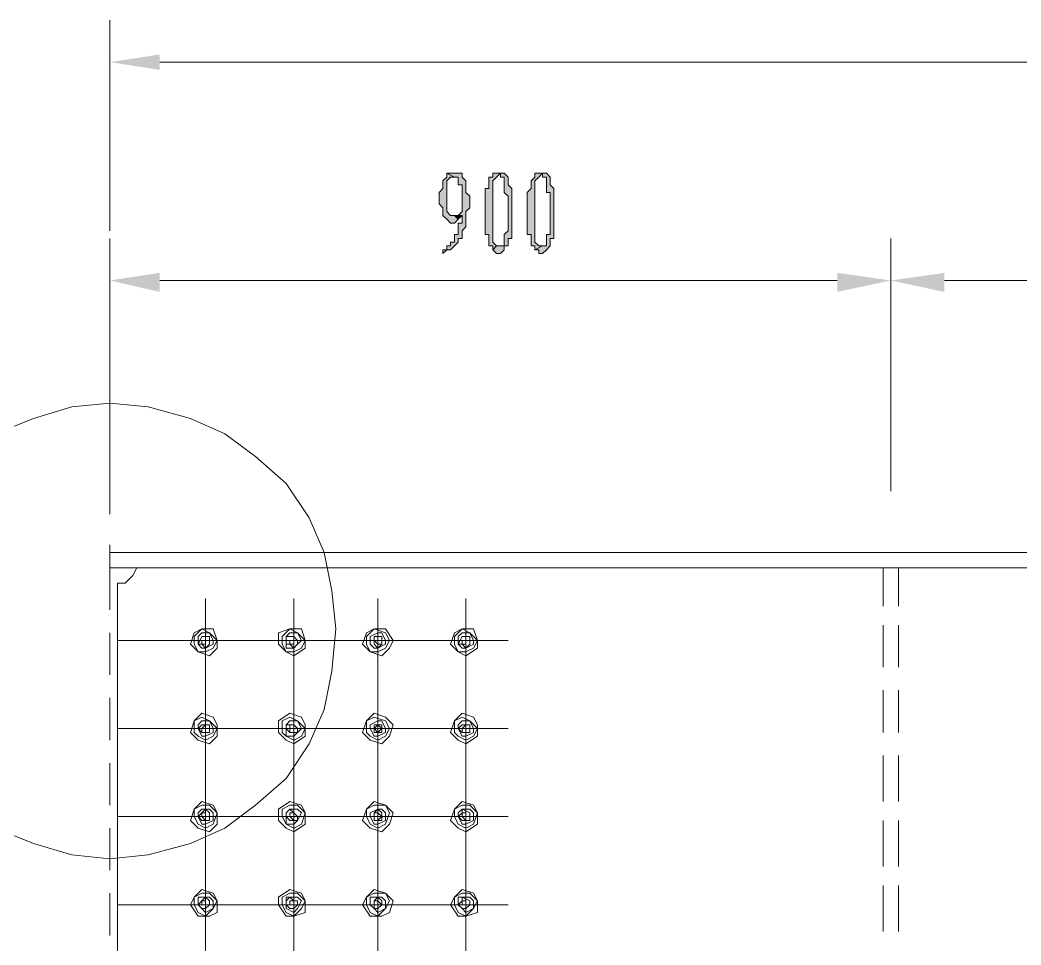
# Model space of a CAD drawing. Header units: millimetres. Extents: x 6 to 291, y 4 to 206.
# Drawn here: x 38.93 to 50, y 164.95 to 175.18 of the extents above; entities that cross this region are included whole.
import ezdxf

# ---------------------------------------------------------------- set-up
doc = ezdxf.new("R2010")
doc.units = ezdxf.units.MM
doc.layers.add('C00-00-00', color=7, linetype='Continuous')

msp = doc.modelspace()

# ---------------------------------------------------------------- hatches: boundary and pattern name
at = {"layer": 'C00-00-00'}
h = msp.add_hatch(color=256, dxfattribs=at)
h.dxf.hatch_style = 2
h.paths.add_polyline_path([(40.470669, 174.794337), (40.470669, 174.625004), (39.920335, 174.709669)])
h = msp.add_hatch(color=256, dxfattribs=at)
h.dxf.hatch_style = 2
h.paths.add_polyline_path([(43.645669, 173.482002), (43.645669, 173.439669), (43.603335, 173.397335), (43.603335, 173.312669), (43.561002, 173.270335), (43.561002, 173.143335), (43.603335, 173.101002), (43.603335, 173.058669), (43.603335, 173.016335), (43.645669, 172.974002), (43.688002, 172.931669), (43.730335, 172.931669), (43.772669, 172.974002), (43.730335, 173.016335), (43.688002, 173.016335), (43.645669, 173.058669), (43.645669, 173.101002), (43.645669, 173.355002), (43.645669, 173.397335), (43.688002, 173.439669), (43.730335, 173.439669)])
h = msp.add_hatch(color=256, dxfattribs=at)
h.dxf.hatch_style = 2
h.paths.add_polyline_path([(43.730333, 173.482002), (43.688, 173.482002), (43.645666, 173.482002), (43.730333, 173.439669), (43.772666, 173.439669), (43.772666, 173.397335), (43.772666, 173.355002), (43.815, 173.355002), (43.815, 173.270335), (43.815, 173.101002), (43.815, 173.058669), (43.772666, 173.016335), (43.815, 173.016335), (43.815, 172.931669), (43.772666, 172.931669), (43.772666, 172.847002), (43.772666, 172.804669), (43.730333, 172.804669), (43.730333, 172.762335), (43.730333, 172.720002), (43.688, 172.720002), (43.688, 172.677669), (43.645666, 172.677669), (43.645666, 172.635335), (43.603333, 172.635335), (43.603333, 172.593002), (43.645666, 172.635335), (43.688, 172.635335), (43.730333, 172.677669), (43.772666, 172.720002), (43.772666, 172.762335), (43.815, 172.762335), (43.815, 172.804669), (43.815, 172.847002), (43.857333, 172.889335), (43.857333, 172.931669), (43.857333, 173.058669), (43.899666, 173.101002), (43.899666, 173.228002), (43.857333, 173.270335), (43.857333, 173.355002), (43.857333, 173.397335), (43.815, 173.439669), (43.815, 173.482002), (43.772666, 173.482002)])
h = msp.add_hatch(color=256, dxfattribs=at)
h.dxf.hatch_style = 2
h.paths.add_polyline_path([(44.153668, 173.482002), (44.153668, 173.439669), (44.111335, 173.439669), (44.111335, 173.397335), (44.111335, 173.355002), (44.111335, 173.312669), (44.069001, 173.312669), (44.069001, 173.143335), (44.069001, 173.101002), (44.069001, 172.974002), (44.069001, 172.804669), (44.111335, 172.804669), (44.111335, 172.720002), (44.111335, 172.677669), (44.153668, 172.677669), (44.153668, 172.635335), (44.196001, 172.677669), (44.153668, 172.720002), (44.153668, 172.762335), (44.153668, 172.804669), (44.153668, 173.355002), (44.153668, 173.397335), (44.196001, 173.439669), (44.238335, 173.482002)])
h = msp.add_hatch(color=256, dxfattribs=at)
h.dxf.hatch_style = 2
h.paths.add_polyline_path([(44.238333, 173.482002), (44.153666, 173.482002), (44.238333, 173.482002), (44.238333, 173.439669), (44.280666, 173.439669), (44.280666, 173.397335), (44.280666, 173.355002), (44.280666, 173.270335), (44.322999, 173.228002), (44.322999, 173.058669), (44.322999, 173.016335), (44.322999, 172.847002), (44.280666, 172.804669), (44.280666, 172.762335), (44.280666, 172.720002), (44.280666, 172.677669), (44.238333, 172.677669), (44.195999, 172.677669), (44.153666, 172.635335), (44.195999, 172.593002), (44.238333, 172.593002), (44.280666, 172.635335), (44.280666, 172.677669), (44.322999, 172.677669), (44.322999, 172.720002), (44.322999, 172.762335), (44.365333, 172.762335), (44.365333, 172.847002), (44.365333, 172.889335), (44.365333, 173.228002), (44.365333, 173.312669), (44.322999, 173.355002), (44.322999, 173.397335), (44.322999, 173.439669), (44.280666, 173.482002)])
h = msp.add_hatch(color=256, dxfattribs=at)
h.dxf.hatch_style = 2
h.paths.add_polyline_path([(44.619333, 173.482002), (44.619333, 173.439669), (44.577, 173.397335), (44.577, 173.355002), (44.577, 173.312669), (44.534666, 173.270335), (44.534666, 172.804669), (44.577, 172.804669), (44.577, 172.720002), (44.577, 172.677669), (44.619333, 172.677669), (44.619333, 172.635335), (44.704, 172.677669), (44.661666, 172.677669), (44.619333, 172.720002), (44.619333, 172.762335), (44.619333, 172.804669), (44.619333, 173.312669), (44.619333, 173.355002), (44.619333, 173.397335), (44.661666, 173.439669), (44.704, 173.482002)])
h = msp.add_hatch(color=256, dxfattribs=at)
h.dxf.hatch_style = 2
h.paths.add_polyline_path([(44.704002, 173.482002), (44.619335, 173.482002), (44.704002, 173.482002), (44.704002, 173.439669), (44.746335, 173.439669), (44.746335, 173.397335), (44.746335, 173.270335), (44.788669, 173.270335), (44.788669, 173.058669), (44.788669, 173.016335), (44.788669, 172.804669), (44.746335, 172.804669), (44.746335, 172.720002), (44.746335, 172.677669), (44.704002, 172.677669), (44.619335, 172.635335), (44.661669, 172.635335), (44.661669, 172.593002), (44.704002, 172.593002), (44.746335, 172.635335), (44.788669, 172.677669), (44.788669, 172.720002), (44.788669, 172.762335), (44.831002, 172.762335), (44.831002, 172.804669), (44.831002, 172.847002), (44.831002, 173.228002), (44.831002, 173.270335), (44.831002, 173.312669), (44.788669, 173.355002), (44.788669, 173.397335), (44.788669, 173.439669), (44.746335, 173.482002)])
h = msp.add_hatch(color=256, dxfattribs=at)
h.dxf.hatch_style = 2
h.paths.add_polyline_path([(43.772667, 173.016337), (43.730333, 173.016337), (43.772667, 172.974002), (43.815002, 173.016337)])
h = msp.add_hatch(color=256, dxfattribs=at)
h.dxf.hatch_style = 2
h.paths.add_polyline_path([(40.470669, 172.381334), (40.470669, 172.169671), (39.920335, 172.29667)])
h = msp.add_hatch(color=256, dxfattribs=at)
h.dxf.hatch_style = 2
h.paths.add_polyline_path([(47.963666, 172.381334), (47.963666, 172.169671), (48.556334, 172.29667)])
h = msp.add_hatch(color=256, dxfattribs=at)
h.dxf.hatch_style = 2
h.paths.add_polyline_path([(49.148999, 172.381334), (49.148999, 172.169671), (48.556334, 172.29667)])

# ---------------------------------------------------------------- linework, layer by layer
at = {"layer": 'C00-00-00', "lineweight": 5}
for points in [[(39.920335, 172.847004), (39.920335, 175.175338)], [(40.470669, 174.709669), (183.472667, 174.709669)], [(39.920335, 169.714334), (39.920335, 172.762335)], [(48.556334, 169.968336), (48.556334, 172.762335)], [(48.556334, 169.968336), (48.556334, 172.762335)], [(40.470669, 172.29667), (47.963666, 172.29667)], [(49.148999, 172.29667), (64.812335, 172.29667)], [(42.375668, 168.867668), (42.291001, 169.291001), (42.121668, 169.672001), (41.867668, 170.053001), (41.529001, 170.349335), (41.190334, 170.603335), (40.809334, 170.772668), (40.343668, 170.899668), (39.920334, 170.942001), (39.497001, 170.899668), (39.073668, 170.772668), (38.650334, 170.603335)], [(39.920335, 169.375668), (39.920335, 169.12167)], [(39.920335, 169.291003), (184.615669, 169.291003)], [(39.920335, 169.12167), (184.615669, 169.12167)], [(39.920335, 169.12167), (39.920335, 168.656001)], [(40.004999, 168.952337), (40.089668, 168.952337), (40.174332, 169.037001), (40.216667, 169.12167)], [(48.471666, 169.12167), (48.471666, 168.698335)], [(48.640999, 169.12167), (48.640999, 168.698335)], [(40.004999, 168.952337), (40.004999, 155.236338)], [(42.418002, 168.444337), (42.375668, 168.867668)], [(40.978668, 168.571336), (40.978668, 168.021002)], [(41.952333, 168.571336), (41.952333, 168.021002)], [(42.883667, 168.571336), (42.883667, 168.021002)], [(43.857332, 168.571336), (43.857332, 168.021002)], [(38.650334, 166.243001), (39.073668, 166.073668), (39.497001, 165.946668), (39.920334, 165.904335), (40.343668, 165.946668), (40.809334, 166.073668), (41.190334, 166.243001), (41.529001, 166.497001), (41.867668, 166.793335), (42.121668, 167.174335), (42.291001, 167.555335), (42.375668, 167.978668), (42.418001, 168.444335)], [(39.920335, 168.402003), (39.920335, 167.936338)], [(48.471666, 168.486667), (48.471666, 168.021002)], [(48.640999, 168.486667), (48.640999, 168.021002)], [(40.682332, 168.317334), (41.232666, 168.317334)], [(41.656001, 168.317334), (42.206334, 168.317334)], [(42.587335, 168.317334), (43.179999, 168.317334)], [(43.561, 168.317334), (44.111334, 168.317334)], [(48.471666, 167.767004), (48.471666, 167.301335)], [(48.640999, 167.767004), (48.640999, 167.301335)], [(39.920335, 167.682336), (39.920335, 167.21667)], [(40.978668, 167.640001), (40.978668, 167.047337)], [(41.952333, 167.640001), (41.952333, 167.047337)], [(42.883667, 167.640001), (42.883667, 167.047337)], [(43.857332, 167.640001), (43.857332, 167.047337)], [(40.682332, 167.343669), (41.232666, 167.343669)], [(41.656001, 167.343669), (42.206334, 167.343669)], [(42.587335, 167.343669), (43.179999, 167.343669)], [(43.561, 167.343669), (44.111334, 167.343669)], [(39.920335, 166.962669), (39.920335, 166.497004)], [(48.471666, 167.047337), (48.471666, 166.539334)], [(48.640999, 167.047337), (48.640999, 166.539334)], [(40.978668, 166.666337), (40.978668, 166.073669)], [(41.952333, 166.666337), (41.952333, 166.073669)], [(42.883667, 166.666337), (42.883667, 166.073669)], [(43.857332, 166.666337), (43.857332, 166.073669)], [(40.682332, 166.370001), (41.232666, 166.370001)], [(41.656001, 166.370001), (42.206334, 166.370001)], [(42.587335, 166.370001), (43.179999, 166.370001)], [(43.561, 166.370001), (44.111334, 166.370001)], [(48.471666, 166.32767), (48.471666, 165.819671)], [(48.640999, 166.32767), (48.640999, 165.819671)], [(39.920335, 166.243002), (39.920335, 165.777337)], [(40.978668, 165.692668), (40.978668, 165.142334)], [(41.952333, 165.692668), (41.952333, 165.142334)], [(42.883667, 165.692668), (42.883667, 165.142334)], [(43.857332, 165.692668), (43.857332, 165.142334)], [(39.920335, 165.523335), (39.920335, 165.05767)], [(48.471666, 165.608004), (48.471666, 165.100004)], [(48.640999, 165.608004), (48.640999, 165.100004)], [(40.682332, 165.396336), (41.232666, 165.396336)], [(41.656001, 165.396336), (42.206334, 165.396336)], [(42.587335, 165.396336), (43.179999, 165.396336)], [(43.561, 165.396336), (44.111334, 165.396336)]]:
    msp.add_lwpolyline(points, dxfattribs=at)
at = {"layer": 'C00-00-00', "lineweight": 13}
for points in [[(43.645669, 173.482002), (43.645669, 173.439669), (43.603335, 173.397335), (43.603335, 173.312669), (43.561002, 173.270335), (43.561002, 173.143335), (43.603335, 173.101002), (43.603335, 173.058669), (43.603335, 173.016335), (43.645669, 172.974002), (43.688002, 172.931669), (43.730335, 172.931669), (43.772669, 172.974002), (43.730335, 173.016335), (43.688002, 173.016335), (43.645669, 173.058669), (43.645669, 173.101002), (43.645669, 173.355002), (43.645669, 173.397335), (43.688002, 173.439669), (43.730335, 173.439669)], [(43.730333, 173.482002), (43.688, 173.482002), (43.645666, 173.482002), (43.730333, 173.439669), (43.772666, 173.439669), (43.772666, 173.397335), (43.772666, 173.355002), (43.815, 173.355002), (43.815, 173.270335), (43.815, 173.101002), (43.815, 173.058669), (43.772666, 173.016335), (43.815, 173.016335), (43.815, 172.931669), (43.772666, 172.931669), (43.772666, 172.847002), (43.772666, 172.804669), (43.730333, 172.804669), (43.730333, 172.762335), (43.730333, 172.720002), (43.688, 172.720002), (43.688, 172.677669), (43.645666, 172.677669), (43.645666, 172.635335), (43.603333, 172.635335), (43.603333, 172.593002), (43.645666, 172.635335), (43.688, 172.635335), (43.730333, 172.677669), (43.772666, 172.720002), (43.772666, 172.762335), (43.815, 172.762335), (43.815, 172.804669), (43.815, 172.847002), (43.857333, 172.889335), (43.857333, 172.931669), (43.857333, 173.058669), (43.899666, 173.101002), (43.899666, 173.228002), (43.857333, 173.270335), (43.857333, 173.355002), (43.857333, 173.397335), (43.815, 173.439669), (43.815, 173.482002), (43.772666, 173.482002)], [(44.153668, 173.482002), (44.153668, 173.439669), (44.111335, 173.439669), (44.111335, 173.397335), (44.111335, 173.355002), (44.111335, 173.312669), (44.069001, 173.312669), (44.069001, 173.143335), (44.069001, 173.101002), (44.069001, 172.974002), (44.069001, 172.804669), (44.111335, 172.804669), (44.111335, 172.720002), (44.111335, 172.677669), (44.153668, 172.677669), (44.153668, 172.635335), (44.196001, 172.677669), (44.153668, 172.720002), (44.153668, 172.762335), (44.153668, 172.804669), (44.153668, 173.355002), (44.153668, 173.397335), (44.196001, 173.439669), (44.238335, 173.482002)], [(44.238333, 173.482002), (44.153666, 173.482002), (44.238333, 173.482002), (44.238333, 173.439669), (44.280666, 173.439669), (44.280666, 173.397335), (44.280666, 173.355002), (44.280666, 173.270335), (44.322999, 173.228002), (44.322999, 173.058669), (44.322999, 173.016335), (44.322999, 172.847002), (44.280666, 172.804669), (44.280666, 172.762335), (44.280666, 172.720002), (44.280666, 172.677669), (44.238333, 172.677669), (44.195999, 172.677669), (44.153666, 172.635335), (44.195999, 172.593002), (44.238333, 172.593002), (44.280666, 172.635335), (44.280666, 172.677669), (44.322999, 172.677669), (44.322999, 172.720002), (44.322999, 172.762335), (44.365333, 172.762335), (44.365333, 172.847002), (44.365333, 172.889335), (44.365333, 173.228002), (44.365333, 173.312669), (44.322999, 173.355002), (44.322999, 173.397335), (44.322999, 173.439669), (44.280666, 173.482002)], [(44.619333, 173.482002), (44.619333, 173.439669), (44.577, 173.397335), (44.577, 173.355002), (44.577, 173.312669), (44.534666, 173.270335), (44.534666, 172.804669), (44.577, 172.804669), (44.577, 172.720002), (44.577, 172.677669), (44.619333, 172.677669), (44.619333, 172.635335), (44.704, 172.677669), (44.661666, 172.677669), (44.619333, 172.720002), (44.619333, 172.762335), (44.619333, 172.804669), (44.619333, 173.312669), (44.619333, 173.355002), (44.619333, 173.397335), (44.661666, 173.439669), (44.704, 173.482002)], [(44.704002, 173.482002), (44.619335, 173.482002), (44.704002, 173.482002), (44.704002, 173.439669), (44.746335, 173.439669), (44.746335, 173.397335), (44.746335, 173.270335), (44.788669, 173.270335), (44.788669, 173.058669), (44.788669, 173.016335), (44.788669, 172.804669), (44.746335, 172.804669), (44.746335, 172.720002), (44.746335, 172.677669), (44.704002, 172.677669), (44.619335, 172.635335), (44.661669, 172.635335), (44.661669, 172.593002), (44.704002, 172.593002), (44.746335, 172.635335), (44.788669, 172.677669), (44.788669, 172.720002), (44.788669, 172.762335), (44.831002, 172.762335), (44.831002, 172.804669), (44.831002, 172.847002), (44.831002, 173.228002), (44.831002, 173.270335), (44.831002, 173.312669), (44.788669, 173.355002), (44.788669, 173.397335), (44.788669, 173.439669), (44.746335, 173.482002)], [(43.772667, 173.016337), (43.730333, 173.016337), (43.772667, 172.974002), (43.815002, 173.016337)]]:
    msp.add_lwpolyline(points, close=True, dxfattribs=at)
at = {"layer": 'C00-00-00', "lineweight": 15}
for points in [[(40.978668, 156.294671), (40.978668, 168.783004)], [(41.952333, 156.294671), (41.952333, 168.783004)], [(42.883667, 156.294671), (42.883667, 168.783004)], [(43.857332, 156.294671), (43.857332, 168.783004)], [(40.004999, 168.317334), (44.323001, 168.317334)], [(40.004999, 167.343669), (44.323001, 167.343669)], [(40.004999, 166.370001), (44.323001, 166.370001)], [(40.004999, 165.396336), (44.323001, 165.396336)]]:
    msp.add_lwpolyline(points, dxfattribs=at)
at = {"layer": 'C00-00-00', "lineweight": 5}
for points in [[(41.105667, 168.23267), (41.021, 168.148003), (40.894, 168.190336), (40.809334, 168.275003), (40.851667, 168.402003), (40.936334, 168.444336), (41.063334, 168.444336), (41.105667, 168.317336)], [(41.063333, 168.23267), (40.978666, 168.190336), (40.893999, 168.190336), (40.851666, 168.275003), (40.851666, 168.35967), (40.936333, 168.444336), (41.020999, 168.402003), (41.105666, 168.317336)], [(41.063333, 168.275004), (40.978666, 168.23267), (40.936333, 168.23267), (40.893999, 168.275004), (40.893999, 168.35967), (40.936333, 168.402004), (41.020999, 168.402004), (41.063333, 168.317337)], [(42.079331, 168.23267), (41.952331, 168.148003), (41.867665, 168.190336), (41.782998, 168.275003), (41.782998, 168.402003), (41.909998, 168.444336), (42.036998, 168.444336), (42.079331, 168.317336)], [(42.037001, 168.23267), (41.952335, 168.190336), (41.867668, 168.190336), (41.825335, 168.275003), (41.825335, 168.35967), (41.910001, 168.444336), (41.994668, 168.402003), (42.079335, 168.317336)], [(41.994667, 168.275004), (41.952334, 168.23267), (41.867667, 168.23267), (41.867667, 168.275004), (41.867667, 168.35967), (41.91, 168.402004), (41.994667, 168.402004), (42.037, 168.317337)], [(43.010666, 168.23267), (42.925999, 168.148003), (42.798999, 168.190336), (42.714333, 168.275003), (42.756666, 168.402003), (42.841333, 168.444336), (42.968333, 168.444336), (43.052999, 168.317336)], [(42.968332, 168.23267), (42.883665, 168.190336), (42.798998, 168.190336), (42.756665, 168.275003), (42.756665, 168.35967), (42.841332, 168.444336), (42.968332, 168.402003), (43.010665, 168.317336)], [(42.968332, 168.275004), (42.883665, 168.23267), (42.841332, 168.23267), (42.798998, 168.275004), (42.798998, 168.35967), (42.883665, 168.402004), (42.925998, 168.402004), (42.968332, 168.317337)], [(43.984335, 168.23267), (43.857335, 168.148003), (43.772668, 168.190336), (43.688001, 168.275003), (43.730335, 168.402003), (43.815001, 168.444336), (43.942001, 168.444336), (43.984335, 168.317336)], [(43.942001, 168.23267), (43.857334, 168.190336), (43.772667, 168.190336), (43.730334, 168.275003), (43.730334, 168.35967), (43.815001, 168.444336), (43.899667, 168.402003), (43.984334, 168.317336)], [(43.942001, 168.275004), (43.857334, 168.23267), (43.815001, 168.23267), (43.772667, 168.275004), (43.772667, 168.35967), (43.815001, 168.402004), (43.899667, 168.402004), (43.942001, 168.317337)], [(41.020998, 168.275004), (40.978665, 168.23267), (40.936331, 168.275004), (40.893998, 168.275004), (40.936331, 168.35967), (40.978665, 168.35967), (41.020998, 168.35967), (41.020998, 168.317337)], [(40.978668, 168.275004), (40.936335, 168.275004), (40.936335, 168.317337), (40.978668, 168.317337)], [(41.994667, 168.275004), (41.952334, 168.23267), (41.91, 168.275004), (41.867667, 168.275004), (41.867667, 168.35967), (41.91, 168.35967), (41.952334, 168.35967), (41.994667, 168.317337)], [(41.952333, 168.275004), (41.909998, 168.275004), (41.909998, 168.317334), (41.952333, 168.317334)], [(42.926001, 168.275004), (42.883668, 168.23267), (42.841335, 168.275004), (42.841335, 168.35967), (42.883668, 168.35967), (42.926001, 168.35967), (42.926001, 168.317337)], [(42.926001, 168.275004), (42.883668, 168.275004), (42.841335, 168.317337), (42.883668, 168.317337), (42.926001, 168.317337)], [(43.899666, 168.275004), (43.857333, 168.23267), (43.814999, 168.275004), (43.772666, 168.275004), (43.814999, 168.35967), (43.899666, 168.35967), (43.899666, 168.317337)], [(43.857332, 168.275004), (43.814999, 168.275004), (43.814999, 168.317337), (43.857332, 168.317337)], [(41.105667, 167.259001), (41.021, 167.174334), (40.894, 167.216668), (40.809334, 167.301334), (40.851667, 167.428334), (40.936334, 167.513001), (41.063334, 167.470668), (41.105667, 167.386001)], [(42.079331, 167.259001), (41.952331, 167.174334), (41.867665, 167.216668), (41.782998, 167.301334), (41.782998, 167.428334), (41.909998, 167.513001), (42.036998, 167.470668), (42.079331, 167.386001)], [(43.010666, 167.259001), (42.925999, 167.174334), (42.798999, 167.216668), (42.714333, 167.301334), (42.756666, 167.428334), (42.841333, 167.513001), (42.968333, 167.470668), (43.052999, 167.386001)], [(43.984335, 167.259001), (43.857335, 167.174334), (43.772668, 167.216668), (43.688001, 167.301334), (43.730335, 167.428334), (43.815001, 167.513001), (43.942001, 167.470668), (43.984335, 167.386001)], [(41.063333, 167.259001), (40.978666, 167.216668), (40.893999, 167.259001), (40.851666, 167.301334), (40.851666, 167.428334), (40.936333, 167.470668), (41.020999, 167.428334), (41.105666, 167.343668)], [(41.020998, 167.301335), (40.978665, 167.301335), (40.936331, 167.301335), (40.893998, 167.343669), (40.936331, 167.386002), (40.978665, 167.386002), (41.020998, 167.386002), (41.020998, 167.343669)], [(41.063333, 167.301335), (40.978666, 167.259002), (40.936333, 167.259002), (40.893999, 167.343669), (40.893999, 167.386002), (40.936333, 167.428335), (41.020999, 167.428335), (41.063333, 167.343669)], [(40.978668, 167.343669), (40.978668, 167.301336), (40.936335, 167.301336), (40.936335, 167.343669), (40.978668, 167.386003)], [(42.037001, 167.259001), (41.952335, 167.216668), (41.867668, 167.259001), (41.825335, 167.301334), (41.825335, 167.428334), (41.910001, 167.470668), (41.994668, 167.428334), (42.079335, 167.343668)], [(41.994667, 167.301335), (41.952334, 167.259002), (41.867667, 167.259002), (41.867667, 167.343669), (41.867667, 167.386002), (41.91, 167.428335), (41.994667, 167.428335), (42.037, 167.343669)], [(41.994667, 167.301335), (41.952334, 167.301335), (41.91, 167.301335), (41.867667, 167.343669), (41.867667, 167.386002), (41.91, 167.386002), (41.952334, 167.386002), (41.994667, 167.343669)], [(41.952333, 167.343669), (41.952333, 167.301336), (41.909999, 167.301336), (41.909999, 167.343669), (41.909999, 167.386003), (41.952333, 167.386003)], [(42.968332, 167.259001), (42.883665, 167.216668), (42.798998, 167.259001), (42.756665, 167.301334), (42.756665, 167.428334), (42.841332, 167.470668), (42.968332, 167.428334), (43.010665, 167.343668)], [(42.968332, 167.301335), (42.883665, 167.259002), (42.841332, 167.259002), (42.798998, 167.343669), (42.798998, 167.386002), (42.883665, 167.428335), (42.925998, 167.428335), (42.968332, 167.343669)], [(42.926001, 167.343669), (42.883668, 167.301336), (42.841335, 167.343669), (42.883668, 167.386003)], [(42.926001, 167.301335), (42.883668, 167.301335), (42.841335, 167.301335), (42.841335, 167.343669), (42.841335, 167.386002), (42.883668, 167.386002), (42.926001, 167.386002), (42.926001, 167.343669)], [(43.942001, 167.259001), (43.857334, 167.216668), (43.772667, 167.259001), (43.730334, 167.301334), (43.730334, 167.428334), (43.815001, 167.470668), (43.899667, 167.428334), (43.984334, 167.343668)], [(43.899666, 167.301335), (43.857333, 167.301335), (43.814999, 167.301335), (43.772666, 167.343669), (43.814999, 167.386002), (43.899666, 167.386002), (43.899666, 167.343669)], [(43.942001, 167.301335), (43.857334, 167.259002), (43.815001, 167.259002), (43.772667, 167.343669), (43.772667, 167.386002), (43.815001, 167.428335), (43.899667, 167.428335), (43.942001, 167.343669)], [(43.857332, 167.343669), (43.857332, 167.301336), (43.814999, 167.301336), (43.814999, 167.343669), (43.857332, 167.386003)], [(41.105667, 166.285336), (41.021, 166.200669), (40.894, 166.243003), (40.809334, 166.327669), (40.851667, 166.454669), (40.936334, 166.539336), (41.063334, 166.497003), (41.105667, 166.412336)], [(41.063333, 166.285336), (40.978666, 166.243003), (40.893999, 166.285336), (40.851666, 166.370003), (40.851666, 166.454669), (40.936333, 166.497003), (41.020999, 166.497003), (41.105666, 166.412336)], [(42.079331, 166.285336), (41.952331, 166.200669), (41.867665, 166.243003), (41.782998, 166.327669), (41.782998, 166.454669), (41.909998, 166.539336), (42.036998, 166.497003), (42.079331, 166.412336)], [(42.037001, 166.285336), (41.952335, 166.243003), (41.867668, 166.285336), (41.825335, 166.370003), (41.825335, 166.454669), (41.910001, 166.497003), (41.994668, 166.497003), (42.079335, 166.412336)], [(43.010666, 166.285336), (42.925999, 166.200669), (42.798999, 166.243003), (42.714333, 166.327669), (42.756666, 166.454669), (42.841333, 166.539336), (42.968333, 166.497003), (43.052999, 166.412336)], [(42.968332, 166.285336), (42.883665, 166.243003), (42.798998, 166.285336), (42.756665, 166.370003), (42.756665, 166.454669), (42.841332, 166.497003), (42.968332, 166.497003), (43.010665, 166.412336)], [(43.984335, 166.285336), (43.857335, 166.200669), (43.772668, 166.243003), (43.688001, 166.327669), (43.730335, 166.454669), (43.815001, 166.539336), (43.942001, 166.497003), (43.984335, 166.412336)], [(43.942001, 166.285336), (43.857334, 166.243003), (43.772667, 166.285336), (43.730334, 166.370003), (43.730334, 166.454669), (43.815001, 166.497003), (43.899667, 166.497003), (43.984334, 166.412336)], [(41.020998, 166.32767), (40.978665, 166.32767), (40.936331, 166.32767), (40.893998, 166.370004), (40.936331, 166.412337), (40.978665, 166.45467), (41.020998, 166.412337), (41.020998, 166.370004)], [(41.063333, 166.32767), (40.978666, 166.285337), (40.936333, 166.285337), (40.893999, 166.370004), (40.893999, 166.412337), (40.936333, 166.45467), (41.020999, 166.45467), (41.063333, 166.412337)], [(40.978668, 166.370001), (40.978668, 166.327667), (40.936335, 166.370001), (40.936335, 166.412334), (40.978668, 166.412334)], [(41.994667, 166.32767), (41.952334, 166.285337), (41.867667, 166.285337), (41.867667, 166.370004), (41.867667, 166.412337), (41.91, 166.45467), (41.994667, 166.45467), (42.037, 166.412337)], [(41.994667, 166.32767), (41.952334, 166.32767), (41.91, 166.32767), (41.867667, 166.370004), (41.867667, 166.412337), (41.91, 166.45467), (41.952334, 166.412337), (41.994667, 166.370004)], [(41.952333, 166.370001), (41.952333, 166.327667), (41.909999, 166.370001), (41.909999, 166.412334), (41.952333, 166.412334)], [(42.968332, 166.32767), (42.883665, 166.285337), (42.841332, 166.285337), (42.798998, 166.370004), (42.798998, 166.412337), (42.883665, 166.45467), (42.925998, 166.45467), (42.968332, 166.412337)], [(42.926001, 166.32767), (42.883668, 166.32767), (42.841335, 166.32767), (42.841335, 166.370004), (42.841335, 166.412337), (42.883668, 166.45467), (42.926001, 166.412337), (42.926001, 166.370004)], [(42.926001, 166.370001), (42.883668, 166.327667), (42.883668, 166.370001), (42.841335, 166.370001), (42.841335, 166.412334), (42.883668, 166.412334)], [(43.899666, 166.32767), (43.857333, 166.32767), (43.814999, 166.32767), (43.772666, 166.370004), (43.814999, 166.412337), (43.814999, 166.45467), (43.899666, 166.412337), (43.899666, 166.370004)], [(43.942001, 166.32767), (43.857334, 166.285337), (43.815001, 166.285337), (43.772667, 166.370004), (43.772667, 166.412337), (43.815001, 166.45467), (43.899667, 166.45467), (43.942001, 166.412337)], [(43.857332, 166.370001), (43.857332, 166.327667), (43.814999, 166.370001), (43.814999, 166.412334), (43.857332, 166.412334)], [(41.105667, 165.311667), (41.021, 165.269334), (40.894, 165.269334), (40.809334, 165.396334), (40.851667, 165.481001), (40.936334, 165.565667), (41.063334, 165.523334), (41.105667, 165.438667)], [(41.063333, 165.354002), (40.978666, 165.269335), (40.893999, 165.311668), (40.851666, 165.396335), (40.851666, 165.481002), (40.936333, 165.523335), (41.020999, 165.523335), (41.105666, 165.438668)], [(42.079331, 165.311667), (41.952331, 165.269334), (41.867665, 165.269334), (41.782998, 165.396334), (41.782998, 165.481001), (41.909998, 165.565667), (42.036998, 165.523334), (42.079331, 165.438667)], [(42.037001, 165.354002), (41.952335, 165.269335), (41.867668, 165.311668), (41.825335, 165.396335), (41.825335, 165.481002), (41.910001, 165.523335), (41.994668, 165.523335), (42.079335, 165.438668)], [(43.010666, 165.311667), (42.925999, 165.269334), (42.798999, 165.269334), (42.714333, 165.396334), (42.756666, 165.481001), (42.841333, 165.565667), (42.968333, 165.523334), (43.052999, 165.438667)], [(42.968332, 165.354002), (42.883665, 165.269335), (42.798998, 165.311668), (42.756665, 165.396335), (42.756665, 165.481002), (42.841332, 165.523335), (42.968332, 165.523335), (43.010665, 165.438668)], [(43.984335, 165.311667), (43.857335, 165.269334), (43.772668, 165.269334), (43.688001, 165.396334), (43.730335, 165.481001), (43.815001, 165.565667), (43.942001, 165.523334), (43.984335, 165.438667)], [(43.942001, 165.354002), (43.857334, 165.269335), (43.772667, 165.311668), (43.730334, 165.396335), (43.730334, 165.481002), (43.815001, 165.523335), (43.899667, 165.523335), (43.984334, 165.438668)], [(41.020998, 165.396336), (40.978665, 165.354003), (40.936331, 165.354003), (40.893998, 165.396336), (40.936331, 165.438669), (40.978665, 165.481003), (41.020998, 165.438669)], [(41.063333, 165.354002), (40.978666, 165.311668), (40.936333, 165.354002), (40.893999, 165.396335), (40.893999, 165.481002), (40.936333, 165.481002), (41.020999, 165.481002), (41.063333, 165.438668)], [(40.978668, 165.396336), (40.936334, 165.396336), (40.936334, 165.43867), (40.978668, 165.43867)], [(41.994667, 165.396336), (41.952334, 165.354003), (41.91, 165.354003), (41.867667, 165.396336), (41.867667, 165.438669), (41.91, 165.481003), (41.952334, 165.438669), (41.994667, 165.438669)], [(41.994667, 165.354002), (41.952334, 165.311668), (41.867667, 165.354002), (41.867667, 165.396335), (41.867667, 165.481002), (41.91, 165.481002), (41.994667, 165.481002), (42.037, 165.438668)], [(41.952333, 165.396336), (41.909998, 165.396336), (41.909998, 165.43867), (41.952333, 165.43867)], [(42.968332, 165.354002), (42.883665, 165.311668), (42.841332, 165.354002), (42.798998, 165.396335), (42.798998, 165.481002), (42.883665, 165.481002), (42.925998, 165.481002), (42.968332, 165.438668)], [(42.926001, 165.396336), (42.883668, 165.354003), (42.841335, 165.354003), (42.841335, 165.396336), (42.841335, 165.438669), (42.883668, 165.481003), (42.926001, 165.438669)], [(42.926001, 165.396336), (42.883668, 165.396336), (42.841335, 165.396336), (42.841335, 165.438669), (42.883668, 165.438669)], [(43.899666, 165.396336), (43.857333, 165.354003), (43.814999, 165.354003), (43.772666, 165.396336), (43.814999, 165.438669), (43.814999, 165.481003), (43.899666, 165.438669)], [(43.942001, 165.354002), (43.857334, 165.311668), (43.815001, 165.354002), (43.772667, 165.396335), (43.772667, 165.481002), (43.815001, 165.481002), (43.899667, 165.481002), (43.942001, 165.438668)], [(43.857332, 165.396336), (43.815002, 165.396336), (43.815002, 165.43867), (43.857332, 165.43867)]]:
    msp.add_lwpolyline(points, close=True, dxfattribs=at)

doc.saveas('drawing.dxf')
